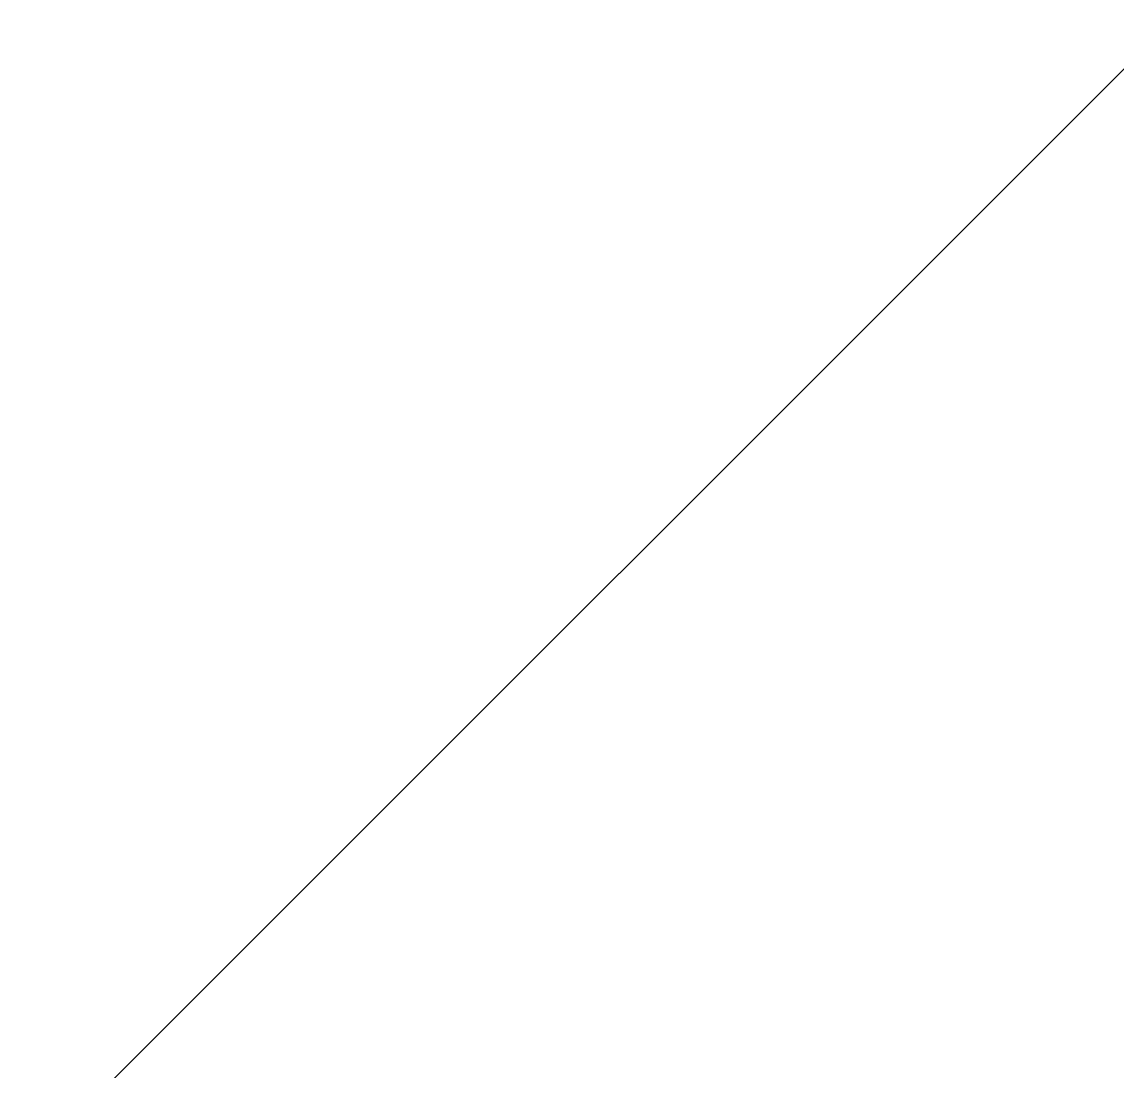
# Model space of a CAD drawing. Header units: metres. Extents: x 0 to 810, y 0 to 745.
# Drawn here: x 2.000902 to 2.001942, y 0.000996 to 0.001993 of the extents above; entities that cross this region are included whole.
import ezdxf

# ---------------------------------------------------------------- set-up
doc = ezdxf.new("R2010")
doc.units = ezdxf.units.M
doc.layers.add('forest', color=7, linetype='Continuous')
doc.layers.add('forestfragmentation', color=7, linetype='Continuous')

msp = doc.modelspace()

# ---------------------------------------------------------------- linework, layer by layer
at = {"layer": 'forest', "color": 164}
msp.add_lwpolyline([(0, 0), (2, 0), (4, 2), (4, 3), (3, 4), (2, 4), (2, 5), (1, 6), (0, 5), (0, 13), (1, 13), (2, 14), (1, 15), (1, 17), (0, 18), (0, 24), (2, 26), (1, 27), (0, 27), (0, 63), (63, 63)], dxfattribs=at)
msp.add_lwpolyline([(0, 0), (2, 0), (4, 2), (4, 3), (3, 4), (2, 4), (2, 5), (1, 6), (0, 5), (0, 13), (1, 13), (2, 14), (1, 15), (1, 17), (0, 18), (0, 24), (2, 26), (1, 27), (0, 27), (0, 63), (63, 63)], dxfattribs=at)
msp.add_lwpolyline([(0, 0), (2, 0), (4, 2), (4, 3), (3, 4), (2, 4), (2, 5), (1, 6), (0, 5), (0, 13), (1, 13), (2, 14), (1, 15), (1, 17), (0, 18), (0, 24), (2, 26), (1, 27), (0, 27), (0, 63), (63, 63)], dxfattribs=at)
msp.add_lwpolyline([(0, 0), (2, 0), (4, 2), (4, 3), (3, 4), (2, 4), (2, 5), (1, 6), (0, 5), (0, 13), (1, 13), (2, 14), (1, 15), (1, 17), (0, 18), (0, 24), (2, 26), (1, 27), (0, 27), (0, 63), (63, 63)], dxfattribs=at)
at = {"layer": 'forest', "color": 176}
msp.add_lwpolyline([(0, 0), (0, 1), (1, 0), (2, 0), (5, 3), (4, 4), (2, 4), (2, 5), (3, 6), (3, 9), (2, 10), (1, 9), (0, 9), (0, 55), (4, 59), (4, 62), (3, 63), (62, 63)], dxfattribs=at)
msp.add_lwpolyline([(0, 0), (0, 1), (1, 0), (2, 0), (5, 3), (4, 4), (2, 4), (2, 5), (3, 6), (3, 9), (2, 10), (1, 9), (0, 9), (0, 55), (4, 59), (4, 62), (3, 63), (62, 63)], dxfattribs=at)
msp.add_lwpolyline([(0, 0), (0, 1), (1, 0), (2, 0), (5, 3), (4, 4), (2, 4), (2, 5), (3, 6), (3, 9), (2, 10), (1, 9), (0, 9), (0, 55), (4, 59), (4, 62), (3, 63), (62, 63)], dxfattribs=at)
msp.add_lwpolyline([(0, 0), (0, 1), (1, 0), (2, 0), (5, 3), (4, 4), (2, 4), (2, 5), (3, 6), (3, 9), (2, 10), (1, 9), (0, 9), (0, 55), (4, 59), (4, 62), (3, 63), (62, 63)], dxfattribs=at)
at = {"layer": 'forest', "color": 149}
msp.add_lwpolyline([(2, 0), (5, 3), (5, 5), (6, 6), (6, 7), (7, 8), (7, 9), (8, 10), (8, 11), (10, 13), (10, 14), (13, 17), (13, 18)], dxfattribs=at)
msp.add_lwpolyline([(2, 0), (5, 3), (5, 5), (6, 6), (6, 7), (7, 8), (7, 9), (8, 10), (8, 11), (10, 13), (10, 14), (13, 17), (13, 18)], dxfattribs=at)
msp.add_lwpolyline([(2, 0), (5, 3), (5, 5), (6, 6), (6, 7), (7, 8), (7, 9), (8, 10), (8, 11), (10, 13), (10, 14), (13, 17), (13, 18)], dxfattribs=at)
msp.add_lwpolyline([(2, 0), (5, 3), (5, 5), (6, 6), (6, 7), (7, 8), (7, 9), (8, 10), (8, 11), (10, 13), (10, 14), (13, 17), (13, 18)], dxfattribs=at)
at = {"layer": 'forest', "color": 111}
msp.add_lwpolyline([(24, 11), (21, 11), (19, 13), (18, 13), (17, 12), (17, 11), (16, 11), (15, 12), (14, 12), (13, 11), (12, 11), (9, 8), (8, 8), (7, 7), (4, 7), (1, 4), (3, 2), (3, 1), (2, 0), (0, 0)], dxfattribs=at)
msp.add_lwpolyline([(24, 11), (21, 11), (19, 13), (18, 13), (17, 12), (17, 11), (16, 11), (15, 12), (14, 12), (13, 11), (12, 11), (9, 8), (8, 8), (7, 7), (4, 7), (1, 4), (3, 2), (3, 1), (2, 0), (0, 0)], dxfattribs=at)
msp.add_lwpolyline([(24, 11), (21, 11), (19, 13), (18, 13), (17, 12), (17, 11), (16, 11), (15, 12), (14, 12), (13, 11), (12, 11), (9, 8), (8, 8), (7, 7), (4, 7), (1, 4), (3, 2), (3, 1), (2, 0), (0, 0)], dxfattribs=at)
msp.add_lwpolyline([(24, 11), (21, 11), (19, 13), (18, 13), (17, 12), (17, 11), (16, 11), (15, 12), (14, 12), (13, 11), (12, 11), (9, 8), (8, 8), (7, 7), (4, 7), (1, 4), (3, 2), (3, 1), (2, 0), (0, 0)], dxfattribs=at)
at = {"layer": 'forestfragmentation', "color": 98}
msp.add_lwpolyline([(0, 0), (0, 3), (3, 6), (4, 6), (5, 5), (5, 4), (4, 3), (4, 2), (2, 0), (0, 0)], dxfattribs=at)
msp.add_lwpolyline([(0, 0), (0, 3), (3, 6), (4, 6), (5, 5), (5, 4), (4, 3), (4, 2), (2, 0), (0, 0)], dxfattribs=at)
msp.add_lwpolyline([(0, 0), (0, 3), (3, 6), (4, 6), (5, 5), (5, 4), (4, 3), (4, 2), (2, 0), (0, 0)], dxfattribs=at)
msp.add_lwpolyline([(0, 0), (0, 3), (3, 6), (4, 6), (5, 5), (5, 4), (4, 3), (4, 2), (2, 0), (0, 0)], dxfattribs=at)

doc.saveas('drawing.dxf')
